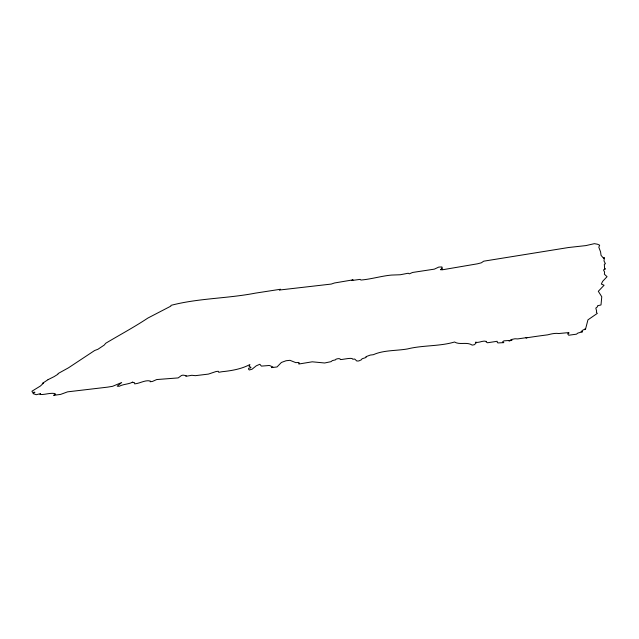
<?xml version="1.0" encoding="UTF-8"?>
<svg xmlns="http://www.w3.org/2000/svg" width="639" height="639" viewBox="0 0 639 639"><rect width="100%" height="100%" fill="white"/><g stroke="black" fill="none" stroke-linecap="round" stroke-linejoin="round"><path stroke-width="0.96" d="M48.412 379.43L42.302 383.472L43.524 383.088L40.417 386.012L31.95 391.212L32.509 392.418L34.969 392.186L32.972 393.608L36.247 394.702L40.624 393.616L39.93 394.527C45.201 394.806 49.562 392.721 54.722 393.48L55.673 394.319L53.636 395.341L60.601 394.407L67.574 391.851L107.584 387.138L112.584 386.315L121.698 382.521L117.193 386.188L119.189 386.299C123.319 384.023 128.615 384.374 132.832 382.058L132.257 382.473L134.557 382.713L134.669 383.879C139.805 383.472 145.325 379.702 150.237 381.012L150.149 381.755L152.417 381.443L156.723 379.55L178.185 377.913L181.492 375.484L182.986 375.125L186.253 375.66L185.661 376.131L186.492 376.203L191.86 375.285L195.382 375.668L208.418 374.095L216.03 371.539L218.306 371.267L218.754 372.297L222.029 371.714C231.39 370.772 241.646 369.015 249.905 364.518L249.138 366.482L250.943 367.273L250.704 367.872L248.627 368.248L248.603 369.278L249.33 369.981L252.054 369.222L256.271 365.812L259.849 364.262L261.383 366.107L267.246 365.66A3.93 0.951 -12.3 0 1 270.313 365.891L272.877 366.882L271.575 367.625L277.054 366.938L281.4 362.449L286.016 360.763L289.954 360.316L295.825 362.648L298.876 362.441L299.188 362.992L298.597 363.823L299.02 363.99L312.247 361.81L324.636 362.992L331.05 361.65L332.376 360.58L335.539 359.845C334.78 358.982 340.962 357.736 340.315 359.573C342.8 359.645 353.079 357.049 352.744 359.23L354.709 359.062L356.826 361.019L358.814 360.955L361.41 359.765L362.049 358.791L365.851 357.552L366.323 356.905L365.923 356.698L370.3 355.068L373.352 354.701C383.727 349.996 396.404 350.899 407.61 348.918C422.794 345.116 439.56 346.49 454.553 342.001C459.784 345.244 466.734 341.546 472.197 345.108L474.426 344.701L476.127 342.959L475.392 342.208C479.114 343.271 482.653 340.116 486.447 341.426L486.231 342.049L487.557 342.76L497.166 341.29L497.366 342.648L498.172 342.919L503.851 342.632L502.629 341.809L503.947 340.851L509.714 340.443L508.924 340.994L511.999 340.212L510.769 339.628L514.97 338.782L517.702 338.91L527.039 337.568L525.937 337.935C533.174 336.769 540.458 335.763 547.759 334.828C551.217 333.877 555.467 332.959 558.805 333.526L568.478 332.623L569.125 332.951L567.64 333.822L568.71 335.235L576.466 334.181L577.856 333.071L582.52 331.809L581.043 331.633L583.319 329.796L585.476 329.389L584.669 329.117L585.628 328.773L587.944 319.859L597.337 313.366L596.363 312.375L596.618 311.113L595.82 308.118L597.633 306.624L597.577 305.746L600.995 304.963L601.77 296.768L598.32 291.296L604.071 285.242L601.339 284.051L602.625 281.368L607.05 276.679L604.374 274.195L604.59 272.078L603.504 269.93L605.5 268.883L604.59 268.54L604.326 264.219L605.421 263.763L603.983 260.904L604.334 258.34L603.464 258.308L604.422 257.741L603.24 257.9L601.051 255.36L600.588 251.95L598.823 247.221L599.646 245.2L597.513 244.226L594.398 243.659L585.867 245.6L568.598 247.509L483.723 261.183L481.303 262.821L477.461 263.811L442.308 269.802L440.471 269.69L442.452 268.883L441.293 268.851L442.268 267.342L441.821 266.95L438.785 267.07L434.376 269.139L412.538 272.47L409.359 273.851L408.209 273.236L400.214 274.754L391.435 275.074C381.371 276.008 371.155 279.195 360.899 280.05L360.188 279.371L351.506 280.537L353.079 279.842L334.469 282.989L331.258 284.067L279.379 290.034L280.521 289.251L255.225 293.165C226.933 298.629 198.386 298.149 170.909 305.378L170.877 306.113L147.809 318.102C134.414 327.024 119.741 334.876 105.739 343.255L104.221 345.084L97.887 349.293L94.66 350.499L68.461 367.824L57.957 373.631L58.069 374.15L54.051 376.659L48.069 379.646"/></g></svg>
